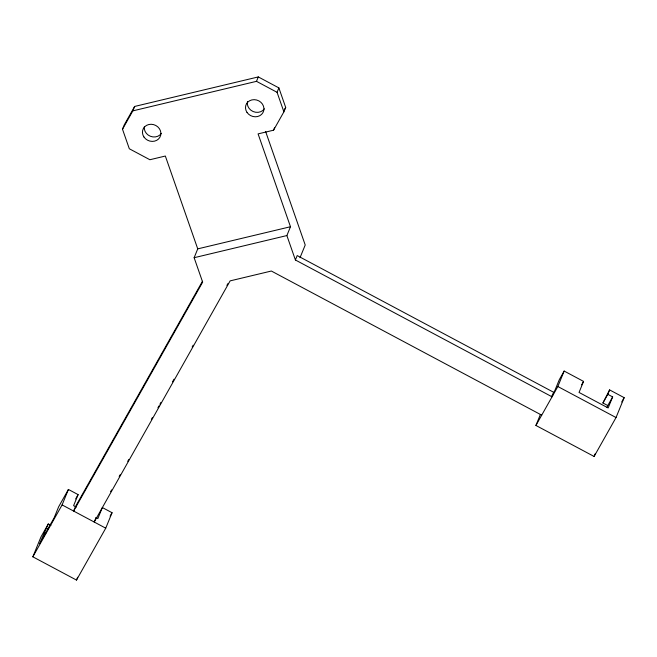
<?xml version="1.0" encoding="UTF-8"?>
<svg xmlns="http://www.w3.org/2000/svg" width="657" height="657" viewBox="0 0 657 657"><rect width="100%" height="100%" fill="white"/><g stroke="black" fill="none" stroke-linecap="round" stroke-linejoin="round"><path stroke-width="0.99" d="M202.455 281.286L75.44 506.646L73.633 511.064L202.66 282.14L194.135 257.708L197.741 248.872L165.342 156.037L149.886 159.733L129.314 148.761L122.498 129.224L124.296 124.805L134.644 106.45L258.3 76.926L278.872 87.89L285.688 107.436L283.89 111.854L273.542 130.201L258.086 133.888L290.484 226.731L286.879 235.559L295.404 259.991L552.052 396.812L553.851 392.393L297.202 255.573L295.404 259.991M122.498 129.224L132.837 110.869L134.644 106.45M96.053 517.634L97.844 518.587L102.352 507.549L112.051 512.715L105.744 528.179L76.491 580.074L32.85 556.816L40.964 536.933L48.273 523.957L50.918 525.37M48.273 523.957L39.527 543.741L54.153 517.798L58.662 506.752L68.41 489.449L78.109 494.622L73.6 505.668L76.294 507.097M32.85 556.816L62.103 504.913L68.41 489.449M132.837 110.869L256.493 81.337L258.3 76.926M96.012 517.609L94.214 522.028L230.131 280.876L271.349 271.029L541.713 415.158M76.491 580.074L77.649 577.24M283.89 111.854L277.065 92.309L278.872 87.89M273.542 130.201L274.626 127.548M607.019 407.397L607.774 405.558L602.929 402.971L609.606 389.905L624.15 397.657L616.036 417.54L594.1 456.467L535.915 425.449L540.366 414.534M535.915 425.449L557.85 386.521L564.158 371.057L583.556 381.397L579.047 392.443L608.144 407.956L612.653 396.91L607.799 394.323L609.606 389.905M594.1 456.467L595.258 453.626M300.019 257.708L305.218 244.995L265.617 131.507M284.21 110.056L285.688 107.436M75.67 498.942L78.109 494.622M110.614 491.707L111.616 489.917M119.172 476.522L120.174 474.74M127.729 461.337L128.731 459.555M151.389 419.363L152.391 417.573M157.935 407.751L158.937 405.96M159.947 404.178L160.949 402.388M172.528 381.848L174.039 379.171M192.164 347.019L193.166 345.229M226.895 285.384L227.905 283.602M110.105 516.172L112.051 512.715M564.158 371.057L559.288 379.713L554.779 390.751L551.363 396.812M581.609 384.862L583.556 381.397M602.929 402.971L607.799 394.323M607.774 405.558L612.653 396.91M621.711 401.985L624.15 397.657M197.741 248.872L290.484 226.731M194.135 257.708L286.879 235.559M256.493 81.337L277.065 92.309M557.85 386.521L616.036 417.54M62.103 504.913L105.744 528.179M46.475 528.376L48.24 529.312M44.035 532.704L45.801 533.64M161.326 133.437A9.354 8.426 22.2 0 1 150.437 136.286A9.354 8.426 22.2 0 1 144.31 126.809M264.369 108.832A9.354 8.426 22.2 0 1 253.109 111.526A9.354 8.426 22.2 0 1 247.484 101.474M143.957 137.009A9.354 8.426 22.2 0 0 159.914 137.231A9.354 8.426 22.2 0 0 151.135 124.272A9.354 8.426 22.2 0 0 143.957 137.009M247.007 112.404A9.354 8.426 22.2 0 0 262.956 112.626A9.354 8.426 22.2 0 0 254.185 99.667A9.354 8.426 22.2 0 0 247.007 112.404"/></g></svg>
